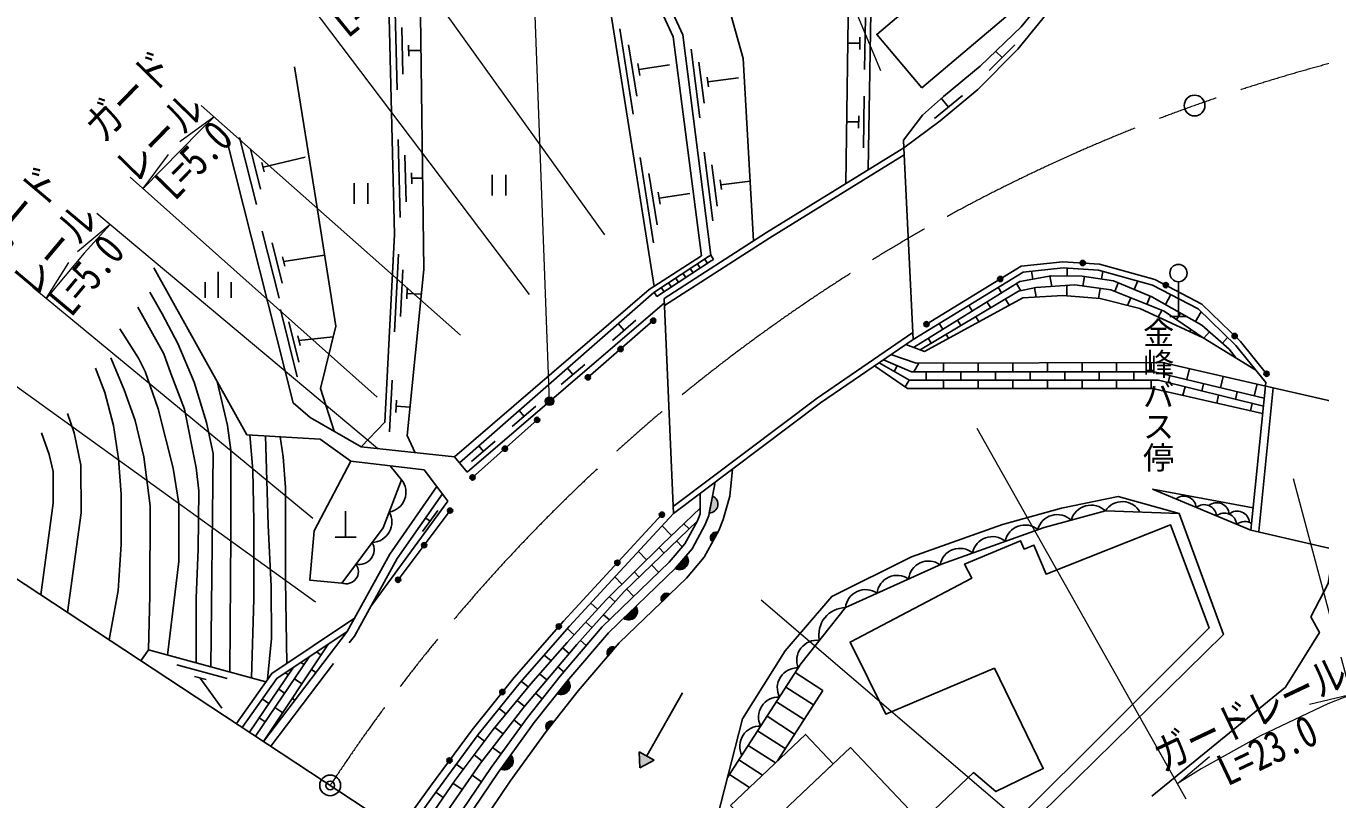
# Model space of a CAD drawing. Units: millimetres at full size, sheet at 1:1000; details may follow other scales. Extents: x 40000 to 680000, y 20000 to 380000.
# Drawn here: x 371262 to 446060, y 244470 to 289156 of the extents above; entities that cross this region are included whole.
import ezdxf
from ezdxf.enums import TextEntityAlignment as Align

# ---------------------------------------------------------------- set-up
doc = ezdxf.new("R2010")
doc.units = ezdxf.units.MM
doc.header["$LTSCALE"] = 1000
doc.header["$PDMODE"] = 32
doc.header["$PDSIZE"] = 500
doc.linetypes.add('CHAIN', pattern=[18.5, 12, -1.5, 3.5, -1.5])
doc.linetypes.add('DASHED', pattern=[7.5, 6, -1.5])
for name, color, linetype, lineweight in [('M-BGD', 7, 'Continuous', 25), ('M-BMK', 2, 'CHAIN', 13), ('M-BMK-OTRS', 5, 'Continuous', 25), ('M-BMK-SRVR', 3, 'Continuous', 25), ('M-STR-HTXT', 7, 'Continuous', 13), ('M-STR-STR1', 1, 'Continuous', 25)]:
    doc.layers.add(name, color=color, linetype=linetype, lineweight=lineweight)
doc.layers.add('M-BMK-HTXT', color=7, linetype='Continuous')
doc.layers.add('M-OTRS', color=6, linetype='Continuous')
doc.styles.add('@ＭＳ ゴシック', font='')
doc.styles.add('ＭＳ ゴシック', font='')
doc.styles.get('@ＭＳ ゴシック').set_extended_font_data('@MS Gothic')
doc.styles.get('ＭＳ ゴシック').set_extended_font_data('MS Gothic')

msp = doc.modelspace()

# ---------------------------------------------------------------- hatches: boundary and pattern name
at = {"layer": 'M-BGD'}
for points in [[(432196, 275465, -1), (432495, 275447, -1)], [(427444, 274448, -1), (427699, 274605, -0.41421), (427650, 274399, -0.41421)], [(437008, 274243, -1), (437273, 274104, -1)], [(407367, 272122, -1), (407667, 272122, -1)], [(423157, 271916, -1), (423457, 271916, -1)], [(441014, 271340, -1), (441229, 271131, -1)], [(405479, 270484, -1), (405779, 270484, -1)], [(403591, 268845, -1), (403891, 268845, -1)], [(442815, 269051, -1), (443115, 269051, -1)], [(400660, 266387, -1), (400960, 266387, -1)], [(398794, 264723, -1), (399094, 264723, -1)], [(396929, 263059, -1), (397229, 263059, -1)], [(410940, 261983, -0.82183), (410758, 261009)], [(395631, 261144, -1), (395931, 261144, -1)], [(407918, 260800, -0.41421), (407910, 261012, -0.41421), (408122, 261020, -1)], [(411247, 259889), (410948, 259339, -0.84072)], [(394128, 259146, -1), (394428, 259146, -1)], [(405344, 258018, -0.41421), (405336, 258230, -0.41421), (405548, 258239, -1)], [(409438, 258555, -0.82183), (408799, 257798)], [(392625, 257148, -1), (392925, 257148, -1)], [(408478, 256311), (408027, 255877, -0.84072)], [(405810, 254923, 0.82183), (406524, 255610)], [(401963, 254335, -1), (402161, 254560, -0.41421), (402175, 254349, -0.41421)], [(405328, 253232), (404921, 252756, -0.84072)], [(402594, 251347, -0.82183), (401978, 250571)], [(398707, 250541, -1), (398895, 250775, -0.41421), (398918, 250564, -0.41421)], [(401775, 248947), (401386, 248456, -0.84072)], [(395651, 246585, -1), (395829, 246827, -0.41421), (395861, 246617, -0.41421)], [(399292, 247017, -0.82183), (398711, 246215)], [(406705, 247212), (406747, 246270), (407576, 246720)]]:
    msp.add_hatch(color=256, dxfattribs=at).paths.add_polyline_path(points)
at = {"layer": 'M-STR-HTXT'}
msp.add_hatch(color=256, dxfattribs=at).paths.add_polyline_path([(401752, 267580, -0.41421), (401652, 267241, -0.41421), (401313, 267341, -1)])

# ---------------------------------------------------------------- linework, layer by layer
at = {"layer": 'M-BGD'}
for p, q in [((392601, 289962), (392713, 285464)), ((419736, 286645), (419782, 289645)), ((392983, 289072), (393050, 286372)), ((405588, 288988), (406366, 284049)), ((393369, 288046), (393385, 287416)), ((406099, 288056), (406566, 285093)), ((419459, 288150), (418764, 288161)), ((419454, 287800), (419464, 288500)), ((426941, 286576), (428420, 288067)), ((393377, 287731), (394101, 287740)), ((409705, 287815), (410206, 283846)), ((427681, 287322), (427315, 287685)), ((406634, 286976), (406743, 286285)), ((406688, 286631), (408466, 286911)), ((410162, 287066), (410463, 284685)), ((410635, 286198), (410705, 285643)), ((410670, 285921), (412456, 286146)), ((419666, 282101), (419712, 285101)), ((423783, 283796), (425398, 285138)), ((424591, 284467), (424179, 284967)), ((419389, 283605), (418701, 283616)), ((419384, 283255), (419395, 283955)), ((383610, 282711), (384590, 278833)), ((384242, 282045), (384830, 279719)), ((392785, 282581), (392897, 278083)), ((384904, 281264), (385041, 280721)), ((384972, 280992), (387400, 281567)), ((393167, 281691), (393234, 278991)), ((406759, 281554), (407537, 276615)), ((410456, 281868), (410957, 277899)), ((393553, 280665), (393568, 280035)), ((398209, 280558), (398209, 279358)), ((399009, 280558), (399009, 279358)), ((407270, 280622), (407737, 277659)), ((410913, 281119), (411214, 278738)), ((390228, 280070), (390228, 278870)), ((391028, 280070), (391028, 278870)), ((393561, 280350), (394191, 280358)), ((411385, 280252), (411456, 279696)), ((411420, 279974), (413114, 280188)), ((407805, 279542), (407914, 278851)), ((407859, 279197), (409637, 279477)), ((384918, 277290), (385898, 273412)), ((385492, 276610), (386080, 274283)), ((386095, 275813), (386233, 275270)), ((386164, 275542), (388529, 275910)), ((392803, 275967), (392574, 271473)), ((410239, 275154), (410075, 275405)), ((410657, 275428), (410493, 275679)), ((411001, 275646), (410846, 275903)), ((382370, 273444), (382370, 274944)), ((393057, 275053), (392920, 272357)), ((408984, 274332), (408820, 274583)), ((409402, 274606), (409238, 274857)), ((409821, 274880), (409656, 275131)), ((429373, 274982), (429455, 274526)), ((430439, 274705), (430549, 274099)), ((431444, 275162), (431438, 274707)), ((432437, 274678), (432352, 274123)), ((433494, 274981), (433425, 274528)), ((381620, 273444), (381620, 274344)), ((383120, 273444), (383120, 274344)), ((393304, 274004), (393272, 273375)), ((407729, 273510), (407565, 273761)), ((408148, 273784), (407983, 274035)), ((408566, 274058), (408401, 274309)), ((427461, 274049), (427654, 273738)), ((428504, 274264), (428763, 273845)), ((429547, 274019), (429644, 273489)), ((431431, 274159), (431424, 273554)), ((433343, 273984), (433255, 273409)), ((434394, 274307), (434188, 273809)), ((435522, 274417), (435318, 273925)), ((437875, 274369), (437875, 272369)), ((393288, 273690), (394113, 273648)), ((396774, 263372), (408166, 273160)), ((426803, 273211), (427021, 272860)), ((427881, 273371), (428096, 273023)), ((435116, 273436), (434935, 272998)), ((436242, 273542), (436044, 273063)), ((437437, 273624), (437117, 273059)), ((385970, 272757), (386950, 268879)), ((425755, 273004), (425953, 272684)), ((426161, 272350), (426338, 272063)), ((436920, 272711), (436703, 272329)), ((437375, 272369), (438375, 272369)), ((437987, 272566), (437764, 272173)), ((439178, 272639), (438857, 272073)), ((386457, 272055), (387045, 269728)), ((407517, 272122), (403741, 268845)), ((405157, 270970), (406522, 272143)), ((405839, 271557), (405496, 271951)), ((424050, 271960), (424253, 271631)), ((425103, 272158), (425301, 271839)), ((438594, 271610), (438526, 271489)), ((386973, 271236), (387111, 270694)), ((387042, 270965), (389020, 271179)), ((423403, 271105), (423580, 270818)), ((424440, 271329), (424580, 271103)), ((439658, 271482), (439333, 271111)), ((440701, 271157), (440411, 270824)), ((441099, 270104), (441043, 270061)), ((402192, 268423), (403557, 269596)), ((402874, 269009), (402557, 269374)), ((421626, 269515), (421438, 269189)), ((422865, 269659), (422576, 269160)), ((424300, 269664), (424300, 269160)), ((426300, 269670), (426300, 269160)), ((428300, 269677), (428300, 269160)), ((430300, 269684), (430300, 269160)), ((432300, 269690), (432300, 269160)), ((434300, 269697), (434300, 269160)), ((436300, 269703), (436300, 269160)), ((438515, 269347), (438357, 268711)), ((392432, 268683), (392280, 265687)), ((422303, 268688), (422079, 268301)), ((423300, 269160), (423300, 268677)), ((424300, 268677), (424300, 268210)), ((425300, 269160), (425300, 268677)), ((426300, 268677), (426300, 268210)), ((427300, 269160), (427300, 268677)), ((428300, 268677), (428300, 268210)), ((429300, 269160), (429300, 268677)), ((430300, 268677), (430300, 268210)), ((431300, 269160), (431300, 268677)), ((432300, 268677), (432300, 268210)), ((433300, 269160), (433300, 268677)), ((434300, 268677), (434300, 268210)), ((435300, 269160), (435300, 268677)), ((436300, 268677), (436300, 268210)), ((437384, 268943), (437283, 268536)), ((440465, 268899), (440303, 268247)), ((442062, 260006), (442921, 268550)), ((438254, 268295), (438132, 267807)), ((439330, 268479), (439224, 268054)), ((440195, 267813), (440082, 267359)), ((441275, 268015), (441165, 267571)), ((442414, 268452), (442248, 267783)), ((442509, 259961), (443342, 268238)), ((392673, 267519), (392638, 266820)), ((392656, 267170), (393470, 267128)), ((399374, 266001), (400739, 267174)), ((442136, 267330), (442031, 266911)), ((397079, 263059), (400810, 266387)), ((400056, 266588), (399764, 266925)), ((397023, 263981), (398388, 265154)), ((397705, 264568), (397435, 264883)), ((396774, 263372), (396025, 264244)), ((410940, 261983), (410758, 261009)), ((436364, 262380), (442062, 260006)), ((436364, 262380), (442192, 261297)), ((389743, 259616), (389743, 261116)), ((391234, 255665), (395657, 261698)), ((392775, 257148), (395781, 261144)), ((394176, 259932), (395063, 261142)), ((394620, 260537), (394378, 260714)), ((409291, 260389), (409586, 260084)), ((389143, 259616), (390343, 259616)), ((408028, 260256), (408567, 259698)), ((410948, 259339), (411247, 259889)), ((407847, 259005), (408149, 258693)), ((408867, 259389), (409198, 259046)), ((406667, 258786), (407135, 258302)), ((409438, 258555), (408799, 257798)), ((405307, 257315), (405712, 256897)), ((406424, 257600), (406712, 257302)), ((407430, 257998), (407842, 257573)), ((405993, 256606), (406401, 256186)), ((404980, 256174), (405314, 255873)), ((408027, 255877), (408478, 256311)), ((403905, 255796), (404296, 255444)), ((404645, 255129), (404986, 254823)), ((406524, 255610), (405810, 254923)), ((402552, 254323), (402951, 253964)), ((403623, 254704), (403976, 254386)), ((403307, 253643), (403644, 253340)), ((377903, 252469), (378343, 253090)), ((378343, 253090), (385125, 251246)), ((384994, 247801), (388760, 253446)), ((388052, 252974), (388324, 252792)), ((402274, 253208), (402654, 252886)), ((404921, 252756), (405328, 253232)), ((382887, 251450), (379992, 252238)), ((384186, 248333), (386734, 252095)), ((384533, 248105), (387648, 252705)), ((387150, 252373), (387338, 252248)), ((401213, 252796), (401613, 252457)), ((402008, 252123), (402354, 251830)), ((381675, 251376), (380999, 251560)), ((381337, 251468), (382585, 249719)), ((386249, 251772), (386432, 251650)), ((386778, 251420), (387214, 251129)), ((387769, 251960), (388028, 251787)), ((400953, 251706), (401361, 251360)), ((402594, 251347), (401978, 250571)), ((417316, 250751), (415718, 251779)), ((385872, 250822), (386217, 250592)), ((399894, 251292), (400298, 250950)), ((400715, 250597), (401101, 250270)), ((407141, 246966), (409208, 250622)), ((414694, 246677), (417316, 250751)), ((416774, 249910), (415177, 250938)), ((384915, 250258), (385311, 249994)), ((386659, 250297), (386815, 250193)), ((399662, 250178), (400069, 249834)), ((416233, 249069), (414636, 250097)), ((384750, 249166), (385095, 248936)), ((385656, 249764), (386104, 249465)), ((398606, 249698), (399010, 249387)), ((415692, 248228), (414094, 249256)), ((385549, 248633), (385601, 248598)), ((398373, 248615), (398847, 248250)), ((399457, 249043), (399895, 248705)), ((401386, 248456), (401775, 248947)), ((415151, 247387), (413553, 248415)), ((397354, 248137), (397765, 247821)), ((397162, 247023), (397627, 246666)), ((398237, 247458), (398723, 247084)), ((399292, 247017), (398711, 246215)), ((407576, 246720), (406705, 247212)), ((406747, 246270), (406705, 247212)), ((414578, 246567), (413012, 247574)), ((415752, 244463), (418916, 247461)), ((396134, 246482), (396541, 246200)), ((406747, 246270), (407576, 246720)), ((413831, 245858), (412471, 246733)), ((395946, 245396), (396484, 245024)), ((397053, 245847), (397595, 245473)), ((413083, 245150), (411930, 245892)), ((394947, 244870), (395381, 244571))]:
    msp.add_line(p, q, dxfattribs=at)
at = {"layer": 'M-BGD', "linetype": 'DASHED'}
for p, q in [((443342, 268238), (447395, 267307)), ((442062, 260006), (446555, 258973)), ((385413, 247525), (390258, 253891))]:
    msp.add_line(p, q, dxfattribs=at)
at = {"layer": 'M-BGD'}
for points in [[(418652, 280049), (418803, 291002), (418200, 292095), (417678, 293711), (417234, 296397), (417086, 297877), (417266, 299572), (417759, 301646)], [(417759, 301646), (419625, 297990), (420086, 289931), (419947, 280849)], [(413311, 276728), (412713, 287266), (411393, 292029), (407529, 301431)], [(402996, 299234), (405135, 289549), (407569, 274101)], [(410846, 275903), (409239, 288634), (404641, 298597)], [(410309, 275865), (408669, 288529), (404145, 298379)], [(421994, 282115), (424098, 283667), (426270, 285472), (428596, 287819), (430457, 290104), (432717, 293429), (432173, 296454)], [(421994, 282115), (421991, 282554), (423080, 284004), (424300, 285073), (426423, 286824), (428784, 289103), (432189, 293272), (432477, 293076)], [(394058, 291288), (394255, 275085), (393307, 265477), (393758, 264491)], [(390648, 264830), (392008, 266250), (392561, 277107), (392229, 290437)], [(389073, 265737), (388295, 268204), (389171, 271795), (388123, 278519), (386781, 286799)], [(396025, 264244), (390648, 264830), (387696, 266530), (386713, 267369), (382857, 282629)], [(396025, 264244), (407278, 273913), (410309, 275865)], [(396318, 263903), (407547, 273750), (410714, 275824), (410846, 275903)], [(407729, 273510), (410874, 275570), (411001, 275646)], [(423307, 271916), (428788, 275271), (431196, 275528), (433311, 275395), (436502, 274508), (439224, 273083), (441452, 270915), (442965, 269051)], [(395657, 261698), (394277, 263506), (390040, 263995), (388269, 265281), (384036, 265524), (378661, 275170)], [(422535, 271033), (428903, 274932), (431204, 275177), (433253, 275048), (436372, 274181), (439016, 272797), (441193, 270678), (442921, 268550)], [(422553, 270578), (428708, 274391), (430516, 274719), (432315, 274697), (434110, 274424), (436328, 273507), (439215, 271870), (440801, 270483), (441217, 269954)], [(378431, 273776), (379135, 272519), (380043, 270807), (380979, 268562), (381696, 266245), (382082, 264435), (381956, 252108)], [(439293, 271136), (437042, 272662), (433970, 273896), (431877, 274190), (429621, 274036), (428629, 273816), (422939, 270437)], [(442342, 269263), (439293, 271136), (435642, 272817), (433352, 273401), (431185, 273573), (428873, 273447), (423192, 270345), (422108, 270740)], [(377738, 272900), (379226, 270200), (379637, 269069), (380437, 267015), (381108, 263617), (381261, 262285), (381221, 258907), (381110, 256093), (381095, 252342)], [(376693, 271644), (377777, 269945), (378156, 269180), (378902, 267032), (379767, 263595), (380099, 261558), (380099, 258201), (379439, 252792)], [(421254, 270156), (422723, 269659), (436956, 269706), (443342, 268238)], [(375285, 269383), (375830, 267966), (376331, 266065), (376609, 264142), (376764, 262086), (376764, 259192), (376596, 256524), (376072, 253675)], [(376166, 269973), (376939, 268121), (377586, 266348), (378088, 264246), (378439, 261414), (378419, 256240), (378343, 253090)], [(420301, 269504), (422213, 268210), (436377, 268210), (442740, 266748)], [(420572, 269689), (422323, 268677), (436715, 268677), (442782, 267170)], [(442830, 267644), (436476, 269160), (422443, 269160), (420826, 269863)], [(382317, 268609), (382905, 266064), (383115, 264638), (383106, 259736), (383045, 251811)], [(373676, 266758), (374058, 265631), (374439, 263768), (374458, 261019), (373671, 255255)], [(372167, 265634), (372615, 264393), (372836, 263404), (372845, 261573), (372117, 256278)], [(384206, 265514), (384372, 263483), (384439, 260529), (384436, 256032), (384302, 251470)], [(385103, 265463), (385265, 260311), (385435, 256767), (385458, 253758), (385234, 251400)], [(385962, 265413), (386125, 264257), (386271, 262485), (386271, 257084), (386351, 252321)], [(390040, 263995), (387927, 259984), (387667, 257128), (389521, 256960), (391910, 260157), (392974, 262929), (392315, 263732)], [(395928, 240603), (399254, 245516), (401325, 248379), (403186, 250726), (405558, 253500), (409433, 257231), (410471, 258462), (411301, 259987), (411553, 260635), (411948, 261973), (412096, 263537)], [(395218, 241070), (398558, 246003), (400647, 248892), (402530, 251267), (404938, 254084), (408812, 257813), (409766, 258944), (410529, 260346), (410732, 260869), (411089, 262779)], [(384994, 247801), (389838, 254165), (392295, 258633), (395022, 262529)], [(390258, 253891), (392720, 258368), (395341, 262112)], [(394800, 241345), (398148, 246290), (400249, 249194), (402144, 251585), (404574, 254427), (408447, 258155), (409351, 259227), (410074, 260557), (410232, 260963), (410234, 262135)], [(407707, 232848), (408718, 235198), (409756, 237669), (412684, 249105), (415146, 253047), (417839, 256183), (422453, 258472), (427707, 260348), (431123, 261284), (434389, 261952), (437910, 260969)], [(393680, 242082), (396065, 245570), (398270, 248489), (400450, 251134), (402548, 253520), (404778, 255975), (408047, 259202), (410233, 261287)], [(411815, 245713), (416045, 252288), (418632, 255540), (424184, 258056), (430103, 260172), (433651, 261131), (437910, 260969)], [(392801, 242661), (394640, 245214), (397048, 248480), (399480, 251502), (402338, 254762), (405025, 257673), (408020, 260910)], [(393177, 242414), (395004, 244949), (397405, 248206), (399824, 251212), (402672, 254461), (405355, 257368), (408690, 260971)], [(394212, 241733), (397536, 246548), (400034, 249793), (403100, 253412), (405848, 256466), (410074, 260557)], [(418916, 247461), (423011, 243140), (426030, 246000), (427324, 244902), (430063, 246239), (427233, 252037), (420952, 249386), (418892, 253547), (425928, 257247), (425507, 258047), (428752, 259404), (428955, 258919), (429517, 259154), (430223, 257468), (437421, 260312), (439657, 254364), (422806, 237547)], [(437910, 260969), (440472, 253981), (423520, 237333)], [(436327, 244634), (444050, 250935), (446022, 254109), (445522, 255006), (446524, 256934), (446852, 258907)], [(383427, 248849), (385472, 251735), (390255, 254924)], [(383753, 248618), (385756, 251443), (389838, 254165)]]:
    msp.add_lwpolyline(points, dxfattribs=at)
for points in [[(423041, 285585), (429263, 290857), (426654, 293937), (420432, 288665)], [(411977, 244101), (416316, 248213), (417922, 246519), (413582, 242407)]]:
    msp.add_lwpolyline(points, close=True, dxfattribs=at)
for centre, radius in [((432346, 275456), 150), ((437875, 274869), 500), ((427572, 274527), 150), ((437141, 274174), 150), ((407517, 272122), 150), ((423307, 271916), 150), ((441122, 271236), 150), ((405629, 270484), 150), ((403741, 268845), 150), ((442965, 269051), 150), ((400810, 266387), 150), ((398944, 264723), 150), ((397079, 263059), 150), ((395781, 261144), 150), ((408020, 260910), 150), ((394278, 259146), 150), ((405446, 258128), 150), ((392775, 257148), 150), ((402062, 254447), 150), ((398801, 250658), 150), ((395740, 246706), 150)]:
    msp.add_circle(centre, radius, dxfattribs=at)
for centre, radius, start, end in [((392066, 262206), 1160, 279.47678, 38.5064), ((410753, 261514), 505, 270.58331, 68.2415), ((438183, 261263), 716, 4.95541, 129.79236), ((391244, 260477), 1170, 271.50912, 29.99934), ((432826, 260249), 1208, 46.92753, 163.35331), ((434627, 260505), 1160, 28.29675, 147.32637), ((439356, 260774), 716, 4.95541, 129.79236), ((440090, 260885), 716, 4.95541, 129.79236), ((441262, 260396), 716, 4.95541, 129.79236), ((429002, 259153), 1160, 50.15355, 169.18317), ((430869, 259754), 1160, 46.474, 165.52189), ((440528, 260286), 716, 4.95541, 129.79236), ((441700, 259797), 716, 56.0384, 129.79236), ((411146, 259588), 318, 71.35333, 231.57107), ((427119, 258480), 1160, 50.15355, 169.18317), ((390526, 258886), 860, 257.10728, 29.3597), ((425239, 257802), 1162, 50.41903, 169.3642), ((409044, 258240), 505, 241.02701, 38.6852), ((423429, 257068), 1160, 54.86772, 173.89735), ((389772, 257620), 706, 249.16649, 37.30049), ((421608, 256242), 1160, 54.86772, 173.89735), ((419786, 255416), 1160, 54.86772, 173.89735), ((408290, 256055), 318, 53.80132, 214.01905), ((406099, 255337), 505, 235.08109, 32.73928), ((418659, 253969), 1571, 90.9944, 191.99445), ((416980, 252483), 1168, 82.98365, 201.59658), ((405166, 252958), 318, 59.36398, 219.58171), ((402210, 251020), 505, 242.76052, 40.41871), ((415848, 250894), 1160, 87.7293, 206.75892), ((414766, 249212), 1160, 87.7293, 206.75892), ((401624, 248668), 318, 61.48075, 221.69848), ((413684, 247530), 1160, 87.7293, 206.75892), ((398922, 246673), 505, 245.29737, 42.95556)]:
    msp.add_arc(centre, radius, start, end, dxfattribs=at)
at = {"layer": 'M-BMK'}
msp.add_arc((472442, 190380), 100000, 101.16641, 146.71308, dxfattribs=at)
at = {"layer": 'M-BMK-OTRS'}
msp.add_line((415359, 227810), (365014, 260955), dxfattribs=at)
at = {"layer": 'M-BMK-SRVR'}
for centre in [(438805, 284554), (388848, 245264)]:
    msp.add_circle(centre, 600, dxfattribs=at)
at = {"layer": 'M-OTRS'}
msp.add_point((388848, 245264), dxfattribs=at)
at = {"layer": 'M-STR-HTXT'}
for p, q in [((401532, 267460), (399553, 320369)), ((420671, 286552), (406835, 319630)), ((404716, 277084), (392487, 294142)), ((400359, 273629), (387755, 290317)), ((396388, 271275), (381392, 284565)), ((382143, 283900), (380162, 282450)), ((378044, 279753), (379500, 281729)), ((391571, 267706), (377296, 280418)), ((391576, 264729), (375372, 278318)), ((376139, 277675), (374252, 276105)), ((372444, 273408), (373745, 275490)), ((387851, 260690), (371673, 274044)), ((387993, 255844), (370064, 268777)), ((426219, 265907), (438291, 244478)), ((444497, 262997), (448090, 249527)), ((413760, 255995), (432085, 240300)), ((447830, 250500), (445441, 249933)), ((437799, 245351), (439670, 246940))]:
    msp.add_line(p, q, dxfattribs=at)
for points in [[(382143, 283900), (381314, 283094), (378044, 279753)], [(376139, 277675), (374632, 276015), (372444, 273408)], [(447830, 250500), (446511, 249984), (442614, 248133), (439185, 246229), (437799, 245351)]]:
    msp.add_lwpolyline(points, dxfattribs=at)
msp.add_circle((401532, 267460), 250, dxfattribs=at)
at = {"layer": 'M-STR-STR1'}
for p, q in [((421994, 282115), (422535, 271033)), ((408155, 273408), (408690, 260971))]:
    msp.add_line(p, q, dxfattribs=at)
for points in [[(408155, 273408), (414061, 277211), (421994, 282115)], [(408173, 272996), (414250, 276910), (422014, 281709)], [(408672, 261380), (416989, 267646), (422516, 271428)], [(408690, 260971), (417186, 267372), (422535, 271033)]]:
    msp.add_lwpolyline(points, dxfattribs=at)

# ---------------------------------------------------------------- texts
at = {"layer": 'M-BMK-HTXT', "style": '@ＭＳ ゴシック'}
msp.add_text('金峰バス停', height=1320, rotation=270, dxfattribs=at).set_placement((436703, 272329), align=Align.MIDDLE_LEFT)
at = {"layer": 'M-STR-HTXT', "style": 'ＭＳ ゴシック', "width": 0.8}
for s, rotation, p in [('L=5.0', 39.225, (390643, 291403)), ('L=5.0', 45.613, (380301, 282059)), ('L=5.0', 50.002, (374072, 275348)), ('L=23.0', 25.413, (442614, 248133))]:
    msp.add_text(s, height=1833, rotation=rotation, dxfattribs=at).set_placement(p, align=Align.TOP_CENTER)
for s, rotation, p in [('ガード', 45.613, (378240, 284100)), ('レール', 45.613, (380044, 281703)), ('ガード', 50.002, (371945, 277415)), ('レール', 50.002, (374078, 275302)), ('ガードレール', 25.413, (442636, 248086))]:
    msp.add_text(s, height=1833, rotation=rotation, dxfattribs=at).set_placement(p, align=Align.BOTTOM_CENTER)

doc.saveas('drawing.dxf')
